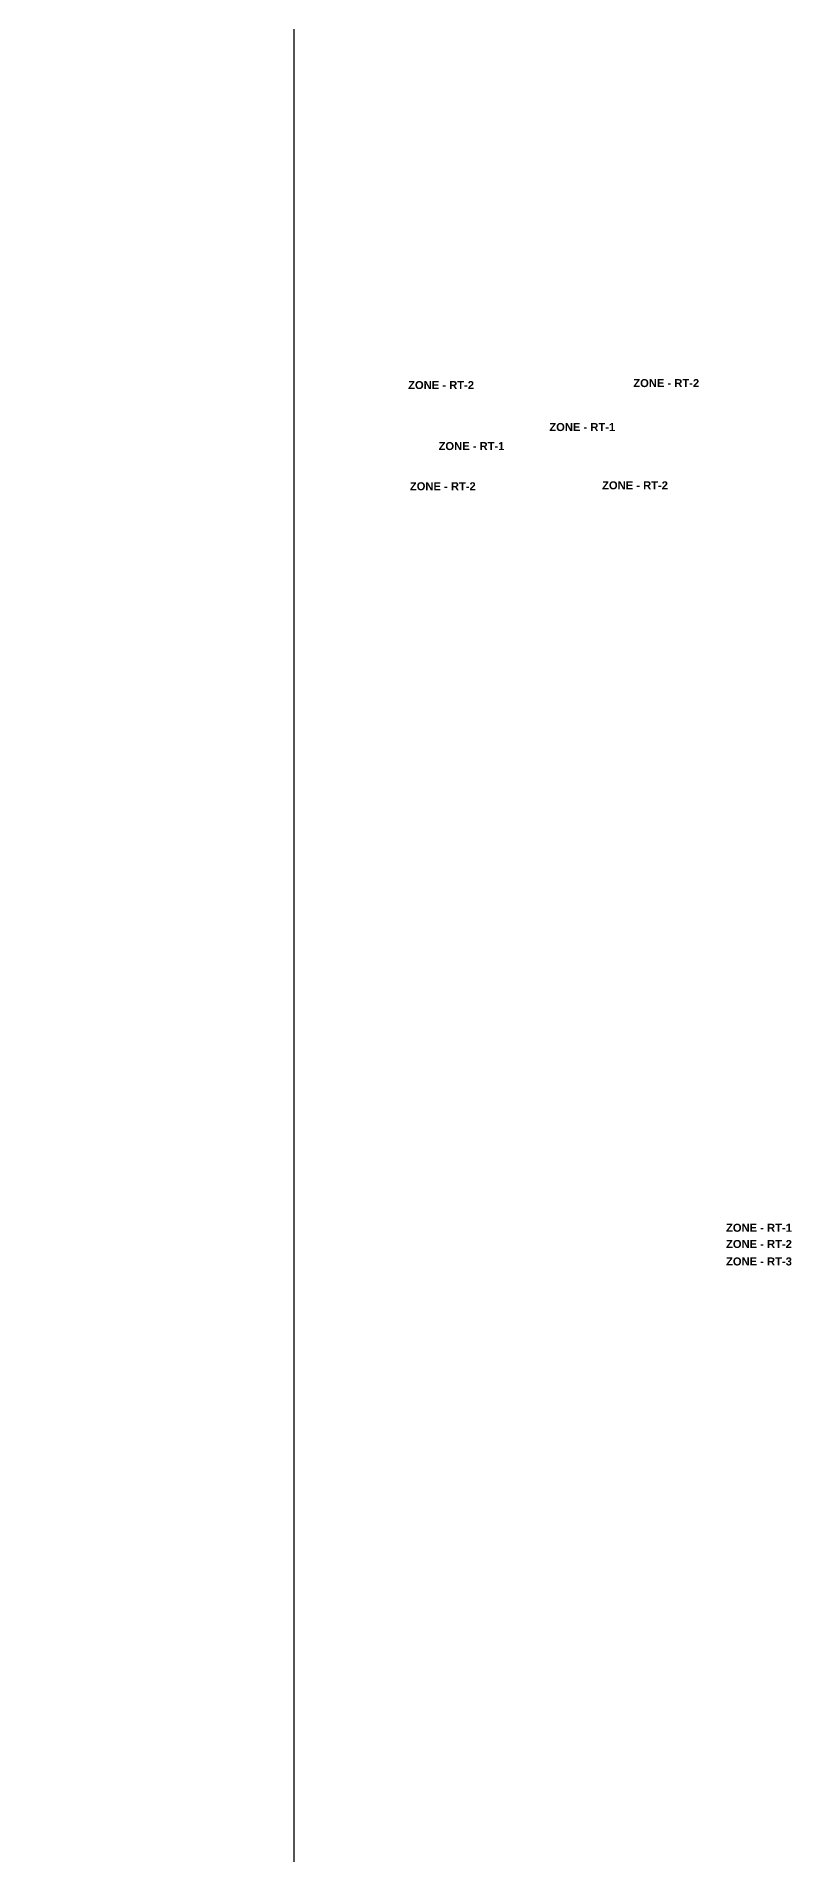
# Model space of a CAD drawing. Header units: inches. Extents: x -33163 to 19162, y -8858 to 30669.
# Drawn here: x -12910 to -9515, y 7507 to 15689 of the extents above; entities that cross this region are included whole.
import ezdxf

# ---------------------------------------------------------------- set-up
doc = ezdxf.new("R2010")
doc.units = ezdxf.units.IN
doc.layers.get('Defpoints').update_dxf_attribs({"color": 254})
doc.layers.add('A-ANNO-DIMS-96', color=12, linetype='Continuous')
doc.styles.add('ROMANS', font='romans.shx', dxfattribs={"width": 1.1})

msp = doc.modelspace()

# ---------------------------------------------------------------- linework, layer by layer
at = {"layer": 'Defpoints'}
msp.add_lwpolyline([(-11751.71106, 17871.04688), (-33163.00173, 17871.04688), (-33163.00173, -8857.6608), (-11751.71106, -8857.6608)], close=True, dxfattribs=at)

# ---------------------------------------------------------------- texts
at = {"layer": 'A-ANNO-DIMS-96', "char_height": 36, "attachment_point": 1, "style": 'ROMANS'}
for s, insert, width in [('{\\fArial|b1|i0|c0|p34;ZONE - RT-2}', (-11238.73816, 14137.57458), 344.3237535), ('{\\fArial|b1|i0|c0|p34;ZONE - RT-2}', (-10226.51803, 14146.41979), 344.3237535), ('{\\fArial|b1|i0|c0|p34;ZONE - RT-1}', (-10604.05091, 13948.58554), 337.9472778), ('{\\fArial|b1|i0|c0|p34;ZONE - RT-1}', (-11101.97729, 13863.03438), 337.9472778), ('{\\fArial|b1|i0|c0|p34;ZONE - RT-2}', (-11230.98696, 13682.19733), 344.3237535), ('{\\fArial|b1|i0|c0|p34;ZONE - RT-2}', (-10366.76774, 13686.35896), 344.3237535), ('{\\fArial|b1|i0|c0|p34;ZONE - RT-1}', (-9809.56585, 10345.45505), 337.9472778), ('{\\fArial|b1|i0|c0|p34;ZONE - RT-2}', (-9809.56585, 10272.49183), 344.3237535), ('{\\fArial|b1|i0|c0|p34;ZONE - RT-3}', (-9809.56585, 10193.8519), 337.9472778)]:
    msp.add_mtext(s, dxfattribs=dict(at, insert=insert, width=width))

doc.saveas('drawing.dxf')
